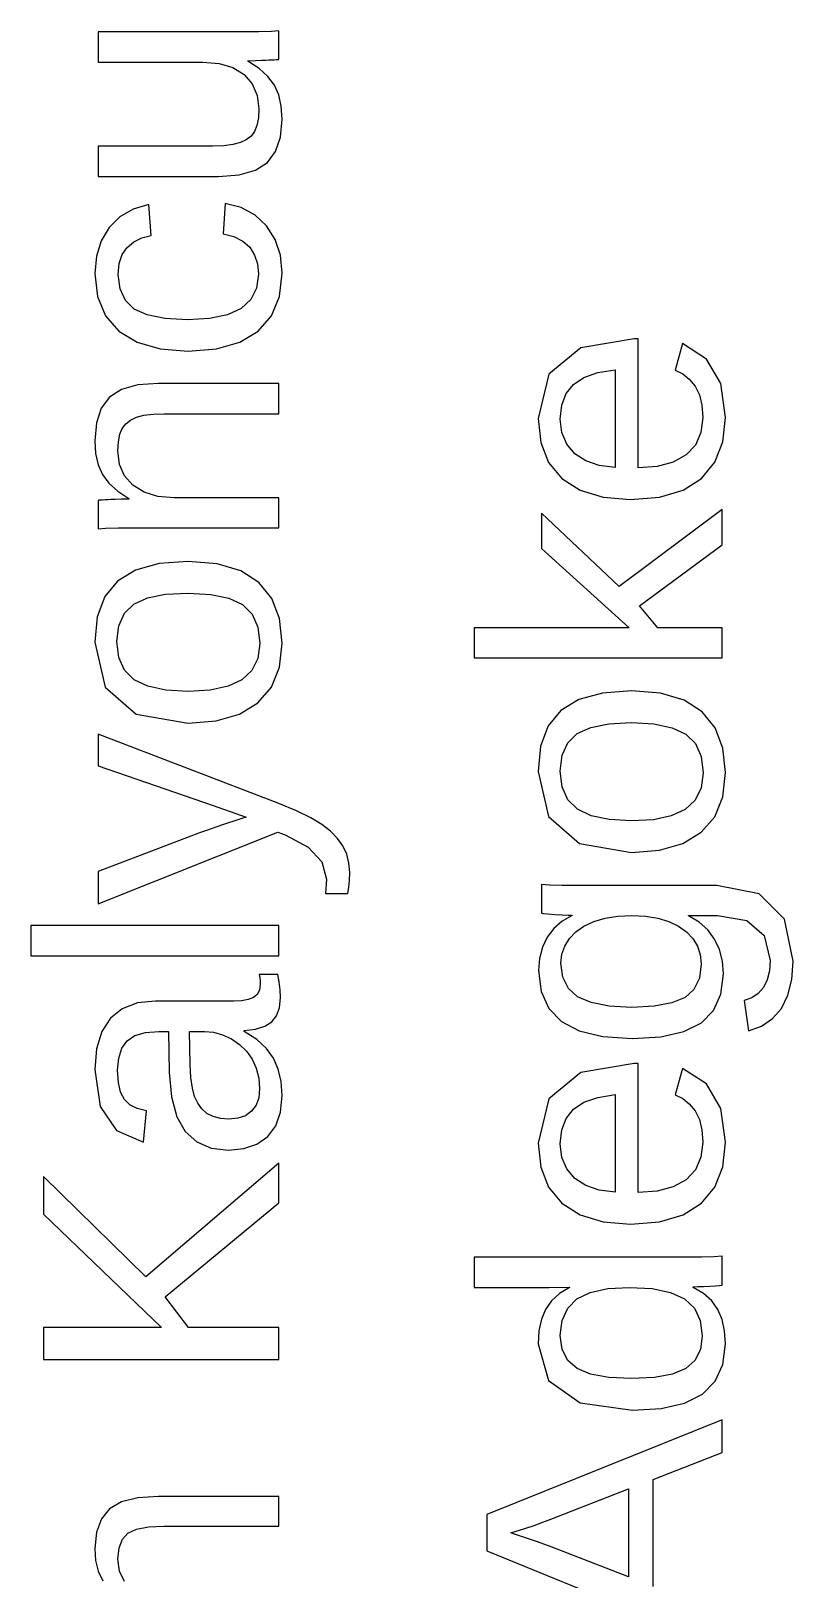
# Model space of a CAD drawing. Header units: metres. Extents: x -108.8 to -18, y -35.5 to 35.7.
# Drawn here: x -58.13 to -39.57, y -1.96 to 35.74 of the extents above; entities that cross this region are included whole.
import ezdxf

# ---------------------------------------------------------------- set-up
doc = ezdxf.new("R2010")
doc.units = ezdxf.units.M

msp = doc.modelspace()

# ---------------------------------------------------------------- linework, layer by layer
for p, q in [((-53.0361, 35.7146), (-56.4986, 35.7146)), ((-56.4986, 35.7146), (-56.4986, 34.9822)), ((-52.5899, 35.7173), (-53.0361, 35.7146)), ((-52.2766, 35.7254), (-52.5899, 35.7173)), ((-52.0963, 35.739), (-52.2766, 35.7254)), ((-52.0963, 35.0473), (-52.0963, 35.739)), ((-56.4986, 34.9822), (-53.9476, 34.9822)), ((-53.9476, 34.9822), (-53.5502, 34.9483)), ((-53.5502, 34.9483), (-53.2151, 34.8466)), ((-53.2151, 34.8466), (-52.9426, 34.6771)), ((-52.849, 35.0148), (-52.6575, 35.02)), ((-52.849, 35.0026), (-52.849, 35.0148)), ((-52.5748, 34.8256), (-52.849, 35.0026)), ((-52.6575, 35.02), (-52.5117, 35.0247)), ((-52.3598, 34.631), (-52.5748, 34.8256)), ((-52.5117, 35.0247), (-52.4116, 35.029)), ((-52.4116, 35.029), (-52.3372, 35.0328)), ((-52.3372, 35.0328), (-52.2687, 35.0362)), ((-52.2687, 35.0362), (-52.2061, 35.0392)), ((-52.2061, 35.0392), (-52.1541, 35.0419)), ((-52.1541, 35.0419), (-52.1175, 35.0446)), ((-52.1175, 35.0446), (-52.0963, 35.0473)), ((-52.9426, 34.6771), (-52.7414, 34.4488)), ((-52.7414, 34.4488), (-52.6207, 34.1707)), ((-52.2041, 34.4187), (-52.3598, 34.631)), ((-52.099, 34.1798), (-52.2041, 34.4187)), ((-52.6207, 34.1707), (-52.5805, 33.843)), ((-52.0359, 33.9051), (-52.099, 34.1798)), ((-52.5922, 33.621), (-52.6275, 33.4379)), ((-52.5805, 33.843), (-52.5922, 33.621)), ((-52.0549, 33.1551), (-52.0149, 33.5948)), ((-52.0149, 33.5948), (-52.0359, 33.9051)), ((-52.7717, 33.1802), (-52.8869, 33.0893)), ((-52.6862, 33.2937), (-52.7717, 33.1802)), ((-52.6275, 33.4379), (-52.6862, 33.2937)), ((-53.7075, 32.9356), (-56.4986, 32.9356)), ((-56.4986, 32.9356), (-56.4986, 32.1992)), ((-53.4389, 32.9451), (-53.7075, 32.9356)), ((-53.2138, 32.9736), (-53.4389, 32.9451)), ((-53.0321, 33.0211), (-53.2138, 32.9736)), ((-52.8869, 33.0893), (-53.0321, 33.0211)), ((-52.375, 32.5348), (-52.1749, 32.8018)), ((-52.1749, 32.8018), (-52.0549, 33.1551)), ((-52.6672, 32.3484), (-52.375, 32.5348)), ((-56.4986, 32.1992), (-53.565, 32.1992)), ((-53.565, 32.1992), (-53.0639, 32.2365)), ((-53.0639, 32.2365), (-52.6672, 32.3484)), ((-55.646, 31.3985), (-55.9674, 31.212)), ((-55.2658, 31.5113), (-55.646, 31.3985)), ((-55.2089, 30.7586), (-55.2658, 31.5113)), ((-53.4064, 31.5357), (-53.4552, 30.7952)), ((-53.0117, 31.4376), (-53.4064, 31.5357)), ((-52.674, 31.2572), (-53.0117, 31.4376)), ((-56.2301, 30.9518), (-56.4245, 30.6293)), ((-55.9674, 31.212), (-56.2301, 30.9518)), ((-52.3932, 30.9946), (-52.674, 31.2572)), ((-52.1831, 30.6636), (-52.3932, 30.9946)), ((-56.4245, 30.6293), (-56.5411, 30.2556)), ((-55.7907, 30.4697), (-55.6302, 30.6049)), ((-55.6302, 30.6049), (-55.4362, 30.7012)), ((-55.4362, 30.7012), (-55.2089, 30.7586)), ((-53.4552, 30.7952), (-53.1876, 30.7321)), ((-53.1876, 30.7321), (-52.9706, 30.6243)), ((-52.9706, 30.6243), (-52.8042, 30.4717)), ((-52.0569, 30.2784), (-52.1831, 30.6636)), ((-56.5411, 30.2556), (-56.58, 29.8309)), ((-55.9824, 30.0737), (-55.9105, 30.2934)), ((-55.9105, 30.2934), (-55.7907, 30.4697)), ((-52.8042, 30.4717), (-52.6867, 30.2825)), ((-52.6867, 30.2825), (-52.6161, 30.0648)), ((-52.0149, 29.839), (-52.0569, 30.2784)), ((-56.58, 29.8309), (-56.5151, 29.2703)), ((-56.0063, 29.8106), (-55.9824, 30.0737)), ((-55.9634, 29.4584), (-56.0063, 29.8106)), ((-52.5926, 29.8187), (-52.6396, 29.4783)), ((-52.6161, 30.0648), (-52.5926, 29.8187)), ((-52.0798, 29.2719), (-52.0149, 29.839)), ((-55.8345, 29.1776), (-55.9634, 29.4584)), ((-52.6396, 29.4783), (-52.7807, 29.2002)), ((-56.5151, 29.2703), (-56.3205, 28.8038)), ((-55.6197, 28.9683), (-55.8345, 29.1776)), ((-52.7807, 29.2002), (-53.0157, 28.9845)), ((-52.2744, 28.8019), (-52.0798, 29.2719)), ((-56.3205, 28.8038), (-55.9961, 28.4312)), ((-55.3033, 28.8236), (-55.6197, 28.9683)), ((-54.8693, 28.7368), (-55.3033, 28.8236)), ((-54.3178, 28.7079), (-54.8693, 28.7368)), ((-53.7825, 28.7386), (-54.3178, 28.7079)), ((-53.3485, 28.8308), (-53.7825, 28.7386)), ((-53.0157, 28.9845), (-53.3485, 28.8308)), ((-52.5988, 28.4292), (-52.2744, 28.8019)), ((-55.9961, 28.4312), (-55.5483, 28.16)), ((-53.0474, 28.1591), (-52.5988, 28.4292)), ((-55.5483, 28.16), (-54.9835, 27.9973)), ((-54.9835, 27.9973), (-54.3015, 27.943)), ((-54.3015, 27.943), (-53.615, 27.997)), ((-53.615, 27.997), (-53.0474, 28.1591)), ((-44.7402, 28.0274), (-45.52, 27.3804)), ((-43.4405, 28.243), (-44.7402, 28.0274)), ((-43.3428, 28.243), (-43.4405, 28.243)), ((-43.3428, 25.1019), (-43.3428, 28.243)), ((-42.2565, 28.125), (-42.4395, 27.4821)), ((-41.6778, 27.7502), (-42.2565, 28.125)), ((-41.3306, 27.1521), (-41.6778, 27.7502)), ((-55.0298, 27.1562), (-55.531, 27.1189)), ((-52.0963, 27.1562), (-55.0298, 27.1562)), ((-52.0963, 26.4198), (-52.0963, 27.1562)), ((-45.52, 27.3804), (-45.78, 26.3022)), ((-44.9194, 27.1322), (-44.6647, 27.3017)), ((-44.6647, 27.3017), (-44.3263, 27.4197)), ((-44.3263, 27.4197), (-43.9043, 27.4862)), ((-43.9043, 27.4862), (-43.9043, 25.11)), ((-42.4395, 27.4821), (-42.2556, 27.3937)), ((-42.2556, 27.3937), (-42.0942, 27.2642)), ((-42.0942, 27.2642), (-41.9554, 27.0935)), ((-41.2149, 26.3307), (-41.3306, 27.1521)), ((-56.2199, 26.8205), (-56.42, 26.5536)), ((-55.9277, 27.007), (-56.2199, 26.8205)), ((-55.531, 27.1189), (-55.9277, 27.007)), ((-45.2034, 26.6277), (-45.0969, 26.9084)), ((-45.0969, 26.9084), (-44.9194, 27.1322)), ((-41.9554, 27.0935), (-41.8491, 26.8813)), ((-41.8491, 26.8813), (-41.7854, 26.627)), ((-56.42, 26.5536), (-56.54, 26.2003)), ((-55.3811, 26.3818), (-55.1559, 26.4103)), ((-55.1559, 26.4103), (-54.8874, 26.4198)), ((-54.8874, 26.4198), (-52.0963, 26.4198)), ((-45.2388, 26.29), (-45.2034, 26.6277)), ((-41.7854, 26.627), (-41.7641, 26.3307)), ((-56.54, 26.2003), (-56.58, 25.7607)), ((-55.9674, 25.9175), (-55.9086, 26.0617)), ((-55.9086, 26.0617), (-55.8232, 26.1752)), ((-55.8232, 26.1752), (-55.7079, 26.266)), ((-55.7079, 26.266), (-55.5628, 26.3343)), ((-55.5628, 26.3343), (-55.3811, 26.3818)), ((-45.78, 26.3022), (-45.7153, 25.7188)), ((-45.1993, 25.9593), (-45.2388, 26.29)), ((-41.7641, 26.3307), (-41.8098, 25.9613)), ((-41.2795, 25.7314), (-41.2149, 26.3307)), ((-56.58, 25.7607), (-56.559, 25.4503)), ((-56.0144, 25.5124), (-56.0027, 25.7344)), ((-56.0027, 25.7344), (-55.9674, 25.9175)), ((-45.7153, 25.7188), (-45.5214, 25.2326)), ((-45.0806, 25.6778), (-45.1993, 25.9593)), ((-44.8828, 25.4457), (-45.0806, 25.6778)), ((-41.9468, 25.6561), (-42.1751, 25.4151)), ((-41.8098, 25.9613), (-41.9468, 25.6561)), ((-41.4735, 25.2357), (-41.2795, 25.7314)), ((-56.559, 25.4503), (-56.4959, 25.1756)), ((-55.9742, 25.1847), (-56.0144, 25.5124)), ((-44.6159, 25.2701), (-44.8828, 25.4457)), ((-44.2897, 25.1582), (-44.6159, 25.2701)), ((-42.1751, 25.4151), (-42.4875, 25.2411)), ((-56.4959, 25.1756), (-56.3908, 24.9367)), ((-56.3908, 24.9367), (-56.2351, 24.7244)), ((-55.8535, 24.9067), (-55.9742, 25.1847)), ((-55.6523, 24.6784), (-55.8535, 24.9067)), ((-45.5214, 25.2326), (-45.1982, 24.8435)), ((-43.9043, 25.11), (-44.2897, 25.1582)), ((-42.8768, 25.1367), (-43.3428, 25.1019)), ((-42.4875, 25.2411), (-42.8768, 25.1367)), ((-41.7967, 24.8435), (-41.4735, 25.2357)), ((-56.2351, 24.7244), (-56.0201, 24.5298)), ((-56.0201, 24.5298), (-55.7459, 24.3529)), ((-55.3797, 24.5088), (-55.6523, 24.6784)), ((-55.0447, 24.4071), (-55.3797, 24.5088)), ((-45.1982, 24.8435), (-44.7538, 24.5599)), ((-44.7538, 24.5599), (-44.1964, 24.3897)), ((-42.8238, 24.3897), (-42.2474, 24.5599)), ((-42.2474, 24.5599), (-41.7967, 24.8435)), ((-56.4774, 24.3108), (-56.4986, 24.3081)), ((-56.4986, 24.3081), (-56.4986, 23.6164)), ((-56.4408, 24.3135), (-56.4774, 24.3108)), ((-56.3888, 24.3162), (-56.4408, 24.3135)), ((-56.3261, 24.3192), (-56.3888, 24.3162)), ((-56.2576, 24.3226), (-56.3261, 24.3192)), ((-56.1833, 24.3264), (-56.2576, 24.3226)), ((-56.0831, 24.3307), (-56.1833, 24.3264)), ((-55.9374, 24.3354), (-56.0831, 24.3307)), ((-55.7459, 24.3406), (-55.9374, 24.3354)), ((-55.7459, 24.3529), (-55.7459, 24.3406)), ((-54.6473, 24.3732), (-55.0447, 24.4071)), ((-52.0963, 24.3732), (-54.6473, 24.3732)), ((-52.0963, 23.6408), (-52.0963, 24.3732)), ((-44.1964, 24.3897), (-43.5259, 24.3329)), ((-43.5259, 24.3329), (-42.8238, 24.3897)), ((-43.8066, 22.2087), (-45.6986, 23.9949)), ((-45.6986, 23.9949), (-45.6986, 23.1364)), ((-41.2962, 24.0885), (-43.8066, 22.2087)), ((-41.2962, 23.23), (-41.2962, 24.0885)), ((-56.4986, 23.6164), (-56.3182, 23.63)), ((-56.3182, 23.63), (-56.0049, 23.6381)), ((-56.0049, 23.6381), (-55.5587, 23.6408)), ((-55.5587, 23.6408), (-52.0963, 23.6408)), ((-45.6986, 23.1364), (-43.5626, 21.2037)), ((-43.3062, 21.7408), (-41.2962, 23.23)), ((-55.0119, 22.7686), (-55.5863, 22.6099)), ((-54.3015, 22.8215), (-55.0119, 22.7686)), ((-53.5967, 22.765), (-54.3015, 22.8215)), ((-53.023, 22.5955), (-53.5967, 22.765)), ((-56.0246, 22.3454), (-56.3331, 21.9688)), ((-55.5863, 22.6099), (-56.0246, 22.3454)), ((-52.5805, 22.3129), (-53.023, 22.5955)), ((-52.2663, 21.9227), (-52.5805, 22.3129)), ((-56.3331, 21.9688), (-56.5183, 21.4738)), ((-55.6259, 21.7819), (-55.2952, 21.9322)), ((-55.2952, 21.9322), (-54.8537, 22.0224)), ((-54.8537, 22.0224), (-54.3015, 22.0525)), ((-54.3015, 22.0525), (-53.7549, 22.0211)), ((-53.7549, 22.0211), (-53.3142, 21.9268)), ((-53.3142, 21.9268), (-52.9792, 21.7697)), ((-52.0777, 21.4304), (-52.2663, 21.9227)), ((-55.993, 21.2575), (-55.8553, 21.5606)), ((-55.8553, 21.5606), (-55.6259, 21.7819)), ((-52.9792, 21.7697), (-52.7441, 21.5394)), ((-52.7441, 21.5394), (-52.603, 21.2254)), ((-42.8627, 21.2037), (-43.3062, 21.7408)), ((-56.5183, 21.4738), (-56.58, 20.8604)), ((-56.0388, 20.8725), (-55.993, 21.2575)), ((-52.603, 21.2254), (-52.556, 20.8278)), ((-52.0149, 20.8359), (-52.0777, 21.4304)), ((-43.5626, 21.2037), (-47.3343, 21.2037)), ((-47.3343, 21.2037), (-47.3343, 20.4714)), ((-41.2962, 21.2037), (-42.8627, 21.2037)), ((-41.2962, 20.4714), (-41.2962, 21.2037)), ((-56.58, 20.8604), (-56.3268, 19.7641)), ((-55.9921, 20.4835), (-56.0388, 20.8725)), ((-52.556, 20.8278), (-52.6046, 20.4595)), ((-52.0802, 20.2455), (-52.0149, 20.8359)), ((-55.8517, 20.1736), (-55.9921, 20.4835)), ((-52.6046, 20.4595), (-52.7504, 20.1632)), ((-47.3343, 20.4714), (-41.2962, 20.4714)), ((-55.6177, 19.9428), (-55.8517, 20.1736)), ((-52.7504, 20.1632), (-52.9934, 19.9388)), ((-52.2762, 19.76), (-52.0802, 20.2455)), ((-56.3268, 19.7641), (-55.5673, 19.1063)), ((-55.2843, 19.7835), (-55.6177, 19.9428)), ((-54.8456, 19.6879), (-55.2843, 19.7835)), ((-54.3015, 19.656), (-54.8456, 19.6879)), ((-53.7692, 19.6874), (-54.3015, 19.656)), ((-53.3332, 19.7816), (-53.7692, 19.6874)), ((-52.9934, 19.9388), (-53.3332, 19.7816)), ((-52.6028, 19.3793), (-52.2762, 19.76)), ((-44.2119, 19.6154), (-44.7863, 19.4567)), ((-43.5015, 19.6684), (-44.2119, 19.6154)), ((-42.7967, 19.6118), (-43.5015, 19.6684)), ((-42.223, 19.4423), (-42.7967, 19.6118)), ((-53.0529, 19.1058), (-52.6028, 19.3793)), ((-44.7863, 19.4567), (-45.2246, 19.1922)), ((-41.7805, 19.1597), (-42.223, 19.4423)), ((-55.5673, 19.1063), (-54.3015, 18.887)), ((-54.3015, 18.887), (-53.6191, 18.9417)), ((-53.6191, 18.9417), (-53.0529, 19.1058)), ((-45.2246, 19.1922), (-45.5331, 18.8157)), ((-44.4952, 18.7791), (-44.0537, 18.8693)), ((-44.0537, 18.8693), (-43.5015, 18.8993)), ((-43.5015, 18.8993), (-42.9549, 18.8679)), ((-42.9549, 18.8679), (-42.5142, 18.7737)), ((-41.4662, 18.7696), (-41.7805, 19.1597)), ((-52.0963, 16.9256), (-56.4986, 18.6182)), ((-56.4986, 18.6182), (-56.4986, 17.8451)), ((-45.5331, 18.8157), (-45.7183, 18.3206)), ((-45.0553, 18.4075), (-44.8259, 18.6287)), ((-44.8259, 18.6287), (-44.4952, 18.7791)), ((-42.5142, 18.7737), (-42.1792, 18.6165)), ((-42.1792, 18.6165), (-41.9441, 18.3862)), ((-41.2777, 18.2773), (-41.4662, 18.7696)), ((-45.7183, 18.3206), (-45.78, 17.7072)), ((-45.2388, 17.7194), (-45.1929, 18.1043)), ((-45.1929, 18.1043), (-45.0553, 18.4075)), ((-41.9441, 18.3862), (-41.803, 18.0722)), ((-41.2149, 17.6828), (-41.2777, 18.2773)), ((-56.4986, 17.8451), (-53.6953, 16.8808)), ((-45.192, 17.3304), (-45.2388, 17.7194)), ((-41.803, 18.0722), (-41.756, 17.6746)), ((-45.78, 17.7072), (-45.5268, 16.6109)), ((-41.756, 17.6746), (-41.8046, 17.3064)), ((-41.2802, 17.0924), (-41.2149, 17.6828)), ((-45.0517, 17.0205), (-45.192, 17.3304)), ((-44.8177, 16.7897), (-45.0517, 17.0205)), ((-41.9504, 17.0101), (-42.1934, 16.7856)), ((-41.8046, 17.3064), (-41.9504, 17.0101)), ((-41.4762, 16.6068), (-41.2802, 17.0924)), ((-53.6953, 16.8808), (-52.8937, 16.596)), ((-52.8937, 16.596), (-52.9733, 16.5721)), ((-51.667, 16.7479), (-52.0963, 16.9256)), ((-51.3177, 16.5784), (-51.667, 16.7479)), ((-45.5268, 16.6109), (-44.7673, 15.9531)), ((-44.4843, 16.6303), (-44.8177, 16.7897)), ((-44.0456, 16.5347), (-44.4843, 16.6303)), ((-42.5332, 16.6285), (-42.9692, 16.5342)), ((-42.1934, 16.7856), (-42.5332, 16.6285)), ((-41.8028, 16.2262), (-41.4762, 16.6068)), ((-56.4986, 14.4884), (-52.1166, 16.2339)), ((-54.0251, 16.2117), (-54.0655, 16.1973)), ((-53.9292, 16.2461), (-54.0251, 16.2117)), ((-53.8349, 16.2791), (-53.9292, 16.2461)), ((-53.658, 16.3401), (-53.8349, 16.2791)), ((-53.3983, 16.4292), (-53.658, 16.3401)), ((-53.1415, 16.5165), (-53.3983, 16.4292)), ((-52.9733, 16.5721), (-53.1415, 16.5165)), ((-52.1166, 16.2339), (-51.9416, 16.1647)), ((-51.0485, 16.417), (-51.3177, 16.5784)), ((-50.8388, 16.254), (-51.0485, 16.417)), ((-50.6679, 16.0797), (-50.8388, 16.254)), ((-43.5015, 16.5028), (-44.0456, 16.5347)), ((-42.9692, 16.5342), (-43.5015, 16.5028)), ((-42.2529, 15.9527), (-41.8028, 16.2262)), ((-54.0655, 16.1973), (-56.4986, 15.2696)), ((-51.9416, 16.1647), (-51.3833, 15.8672)), ((-51.3833, 15.8672), (-51.0483, 15.5065)), ((-50.5359, 15.8941), (-50.6679, 16.0797)), ((-50.4421, 15.6945), (-50.5359, 15.8941)), ((-44.7673, 15.9531), (-43.5015, 15.7338)), ((-42.8191, 15.7885), (-42.2529, 15.9527)), ((-51.0483, 15.5065), (-50.9366, 15.0824)), ((-50.3858, 15.4782), (-50.4421, 15.6945)), ((-50.3671, 15.2452), (-50.3858, 15.4782)), ((-43.5015, 15.7338), (-42.8191, 15.7885)), ((-56.4986, 15.2696), (-56.4986, 14.4884)), ((-50.9366, 15.0824), (-50.9393, 14.9613)), ((-50.372, 15.0553), (-50.3671, 15.2452)), ((-50.9475, 14.8473), (-50.9611, 14.7406)), ((-50.9611, 14.7406), (-50.4118, 14.7406)), ((-50.9393, 14.9613), (-50.9475, 14.8473)), ((-50.4118, 14.7406), (-50.3869, 14.8871)), ((-50.3869, 14.8871), (-50.372, 15.0553)), ((-45.4997, 14.9416), (-45.6986, 14.9552)), ((-45.6986, 14.9552), (-45.6986, 14.2594)), ((-45.1959, 14.9335), (-45.4997, 14.9416)), ((-44.7872, 14.9308), (-45.1959, 14.9335)), ((-41.4224, 14.9308), (-44.7872, 14.9308)), ((-40.3916, 14.726), (-41.4224, 14.9308)), ((-39.7732, 14.1116), (-40.3916, 14.726)), ((-52.0963, 13.9539), (-58.1343, 13.9539)), ((-58.1343, 13.9539), (-58.1343, 13.2215)), ((-52.0963, 13.2215), (-52.0963, 13.9539)), ((-45.6986, 14.2594), (-45.6493, 14.2486)), ((-45.6493, 14.2486), (-45.5395, 14.2377)), ((-45.5395, 14.2377), (-45.369, 14.2269)), ((-45.1889, 14.0603), (-45.3917, 13.8833)), ((-45.369, 14.2269), (-45.1882, 14.2179)), ((-44.9459, 14.2025), (-45.1889, 14.0603)), ((-45.1882, 14.2179), (-45.0472, 14.2125)), ((-45.0472, 14.2125), (-44.9459, 14.2106)), ((-44.9459, 14.2106), (-44.9459, 14.2025)), ((-44.6618, 13.945), (-44.4231, 14.056)), ((-44.4231, 14.056), (-44.1475, 14.1374)), ((-44.1475, 14.1374), (-43.839, 14.1862)), ((-43.839, 14.1862), (-43.4975, 14.2025)), ((-43.4975, 14.2025), (-43.1636, 14.1862)), ((-43.1636, 14.1862), (-42.8618, 14.1374)), ((-42.8618, 14.1374), (-42.5921, 14.056)), ((-42.5921, 14.056), (-42.3582, 13.9448)), ((-42.114, 14.1943), (-42.114, 14.2025)), ((-42.114, 14.2025), (-41.4061, 14.2025)), ((-41.8552, 14.0388), (-42.114, 14.1943)), ((-41.643, 13.8489), (-41.8552, 14.0388)), ((-41.4061, 14.2025), (-40.6941, 14.0809)), ((-40.6941, 14.0809), (-40.2669, 13.716)), ((-39.567, 13.0876), (-39.7732, 14.1116)), ((-45.5542, 13.6715), (-45.6729, 13.4285)), ((-45.3917, 13.8833), (-45.5542, 13.6715)), ((-45.1312, 13.4574), (-45.0171, 13.643)), ((-45.0171, 13.643), (-44.8598, 13.8073)), ((-44.8598, 13.8073), (-44.6618, 13.945)), ((-42.3582, 13.9448), (-42.1636, 13.8064)), ((-42.1636, 13.8064), (-42.0083, 13.6409)), ((-42.0083, 13.6409), (-41.8953, 13.4534)), ((-41.4773, 13.6247), (-41.643, 13.8489)), ((-41.3586, 13.3697), (-41.4773, 13.6247)), ((-40.2669, 13.716), (-40.1245, 13.108)), ((-58.1343, 13.2215), (-52.0963, 13.2215)), ((-45.6729, 13.4285), (-45.7441, 13.1579)), ((-45.2226, 13.0388), (-45.1997, 13.2561)), ((-45.1997, 13.2561), (-45.1312, 13.4574)), ((-41.8953, 13.4534), (-41.8275, 13.2486)), ((-41.8275, 13.2486), (-41.8049, 13.0266)), ((-41.2874, 13.0876), (-41.3586, 13.3697)), ((-45.7441, 13.1579), (-45.7678, 12.8598)), ((-45.7678, 12.8598), (-45.7061, 12.351)), ((-45.1774, 12.6984), (-45.2226, 13.0388)), ((-41.8049, 13.0266), (-41.8487, 12.6767)), ((-41.2637, 12.7785), (-41.2874, 13.0876)), ((-40.1428, 12.8541), (-40.1977, 12.6351)), ((-40.1245, 13.108), (-40.1428, 12.8541)), ((-39.5985, 12.6401), (-39.567, 13.0876)), ((-52.1207, 12.7683), (-52.5764, 12.7683)), ((-52.5764, 12.7683), (-52.5605, 12.682)), ((-52.5479, 12.5284), (-52.5662, 12.3855)), ((-52.5605, 12.682), (-52.551, 12.602)), ((-52.551, 12.602), (-52.5479, 12.5284)), ((-52.0845, 12.5826), (-52.1207, 12.7683)), ((-52.0628, 12.3941), (-52.0845, 12.5826)), ((-45.0417, 12.4258), (-45.1774, 12.6984)), ((-41.8487, 12.6767), (-41.9803, 12.4027)), ((-41.3233, 12.2863), (-41.2637, 12.7785)), ((-40.2893, 12.4509), (-40.4147, 12.3037)), ((-40.1977, 12.6351), (-40.2893, 12.4509)), ((-39.6927, 12.2576), (-39.5985, 12.6401)), ((-55.5413, 12.0708), (-55.9082, 11.9311)), ((-55.099, 12.1173), (-55.5413, 12.0708)), ((-53.203, 12.1173), (-55.099, 12.1173)), ((-53.0038, 12.1268), (-53.203, 12.1173)), ((-52.8404, 12.1553), (-53.0038, 12.1268)), ((-52.7126, 12.2028), (-52.8404, 12.1553)), ((-52.6211, 12.277), (-52.7126, 12.2028)), ((-52.5662, 12.3855), (-52.6211, 12.277)), ((-52.0793, 11.9562), (-52.0556, 12.2029)), ((-52.0556, 12.2029), (-52.0628, 12.3941)), ((-45.7061, 12.351), (-45.521, 11.9366)), ((-44.8157, 12.221), (-45.0417, 12.4258)), ((-44.4884, 12.0786), (-44.8157, 12.221)), ((-44.049, 11.9931), (-44.4884, 12.0786)), ((-42.5191, 12.0714), (-42.9518, 11.9913)), ((-42.1995, 12.2047), (-42.5191, 12.0714)), ((-41.9803, 12.4027), (-42.1995, 12.2047)), ((-41.5024, 11.8896), (-41.3233, 12.2863)), ((-40.5714, 12.1959), (-40.7592, 12.1275)), ((-40.7592, 12.1275), (-40.6534, 11.3909)), ((-40.4147, 12.3037), (-40.5714, 12.1959)), ((-39.8498, 11.9402), (-39.6927, 12.2576)), ((-56.1995, 11.6982), (-56.4109, 11.3732)), ((-55.9082, 11.9311), (-56.1995, 11.6982)), ((-52.2692, 11.6108), (-52.1505, 11.7589)), ((-52.1505, 11.7589), (-52.0793, 11.9562)), ((-45.521, 11.9366), (-45.2124, 11.6168)), ((-43.4975, 11.9647), (-44.049, 11.9931)), ((-42.9518, 11.9913), (-43.4975, 11.9647)), ((-41.8007, 11.5883), (-41.5024, 11.8896)), ((-40.3327, 11.5063), (-40.0648, 11.6893)), ((-40.0648, 11.6893), (-39.8498, 11.9402)), ((-56.4109, 11.3732), (-56.5377, 10.9569)), ((-55.6021, 11.2756), (-55.3458, 11.3516)), ((-55.3458, 11.3516), (-55.0217, 11.3769)), ((-55.0217, 11.3769), (-54.7816, 11.3769)), ((-54.7816, 11.3769), (-54.7653, 10.3881)), ((-54.2527, 10.5753), (-54.269, 11.3769)), ((-54.269, 11.3769), (-53.9069, 11.3769)), ((-53.9069, 11.3769), (-53.6838, 11.3568)), ((-53.6838, 11.3568), (-53.4647, 11.2964)), ((-52.9385, 11.4012), (-52.6616, 11.4354)), ((-52.9385, 11.3769), (-52.9385, 11.4012)), ((-52.6349, 11.1796), (-52.9385, 11.3769)), ((-52.6616, 11.4354), (-52.4385, 11.5052)), ((-52.4385, 11.5052), (-52.2692, 11.6108)), ((-45.2124, 11.6168), (-44.7741, 11.3896)), ((-44.7741, 11.3896), (-44.1997, 11.2533)), ((-42.7899, 11.2502), (-42.2271, 11.377)), ((-42.2271, 11.377), (-41.8007, 11.5883)), ((-40.6534, 11.3909), (-40.3327, 11.5063)), ((-56.5377, 10.9569), (-56.58, 10.4492)), ((-55.9968, 10.7295), (-55.9195, 10.9682)), ((-55.9195, 10.9682), (-55.7906, 11.149)), ((-55.7906, 11.149), (-55.6021, 11.2756)), ((-53.4647, 11.2964), (-53.2498, 11.1958)), ((-53.2498, 11.1958), (-53.052, 11.0604)), ((-53.052, 11.0604), (-52.8845, 10.8956)), ((-52.3969, 10.9619), (-52.6349, 11.1796)), ((-52.2244, 10.7238), (-52.3969, 10.9619)), ((-44.1997, 11.2533), (-43.4893, 11.2079)), ((-43.4893, 11.2079), (-42.7899, 11.2502)), ((-56.0226, 10.4329), (-55.9968, 10.7295)), ((-54.2373, 10.2586), (-54.2527, 10.5753)), ((-52.8845, 10.8956), (-52.7473, 10.7014)), ((-52.7473, 10.7014), (-52.6455, 10.4826)), ((-52.108, 10.4578), (-52.2244, 10.7238)), ((-43.4405, 10.5961), (-44.7402, 10.3804)), ((-43.3428, 10.5961), (-43.4405, 10.5961)), ((-43.3428, 7.45497), (-43.3428, 10.5961)), ((-56.58, 10.4492), (-56.448, 9.55133)), ((-56.004, 10.1345), (-56.0226, 10.4329)), ((-54.7653, 10.3881), (-54.7111, 9.78212)), ((-54.202, 9.99753), (-54.2373, 10.2586)), ((-52.6455, 10.4826), (-52.5845, 10.2439)), ((-52.5845, 10.2439), (-52.5641, 9.98537)), ((-52.0382, 10.156), (-52.108, 10.4578)), ((-44.7402, 10.3804), (-45.52, 9.73351)), ((-42.2565, 10.4781), (-42.4395, 9.83524)), ((-41.6778, 10.1033), (-42.2565, 10.4781)), ((-55.9484, 9.89584), (-56.004, 10.1345)), ((-55.8557, 9.71681), (-55.9484, 9.89584)), ((-54.1469, 9.79204), (-54.202, 9.99753)), ((-52.5641, 9.98537), (-52.5858, 9.76495)), ((-52.0538, 9.41299), (-52.0149, 9.81851)), ((-52.0149, 9.81851), (-52.0382, 10.156)), ((-44.3263, 9.7728), (-43.9043, 9.83925)), ((-43.9043, 9.83925), (-43.9043, 7.46313)), ((-42.4395, 9.83524), (-42.2556, 9.74683)), ((-41.3306, 9.50519), (-41.6778, 10.1033)), ((-56.448, 9.55133), (-56.052, 8.96274)), ((-55.7224, 9.58749), (-55.8557, 9.71681)), ((-55.5447, 9.49797), (-55.7224, 9.58749)), ((-55.3227, 9.44824), (-55.5447, 9.49797)), ((-55.3919, 8.68336), (-55.3227, 9.44824)), ((-54.7111, 9.78212), (-54.5809, 9.29863)), ((-54.07, 9.62819), (-54.1469, 9.79204)), ((-53.9697, 9.49188), (-54.07, 9.62819)), ((-53.8458, 9.38315), (-53.9697, 9.49188)), ((-52.7594, 9.43402), (-52.9077, 9.32666)), ((-52.6509, 9.58118), (-52.7594, 9.43402)), ((-52.5858, 9.76495), (-52.6509, 9.58118)), ((-45.52, 9.73351), (-45.78, 8.65527)), ((-45.0969, 9.26149), (-44.9194, 9.48526)), ((-44.9194, 9.48526), (-44.6647, 9.6548)), ((-44.6647, 9.6548), (-44.3263, 9.7728)), ((-42.2556, 9.74683), (-42.0942, 9.61729)), ((-42.0942, 9.61729), (-41.9554, 9.44661)), ((-41.9554, 9.44661), (-41.8491, 9.23439)), ((-41.2149, 8.68378), (-41.3306, 9.50519)), ((-54.5809, 9.29863), (-54.3747, 8.93764)), ((-53.6962, 9.30405), (-53.8458, 9.38315)), ((-53.5185, 9.25659), (-53.6962, 9.30405)), ((-53.3128, 9.24077), (-53.5185, 9.25659)), ((-53.0922, 9.26224), (-53.3128, 9.24077)), ((-52.9077, 9.32666), (-53.0922, 9.26224)), ((-52.3648, 8.82167), (-52.1704, 9.08072)), ((-52.1704, 9.08072), (-52.0538, 9.41299)), ((-45.2034, 8.98077), (-45.0969, 9.26149)), ((-41.8491, 9.23439), (-41.7854, 8.9801)), ((-56.052, 8.96274), (-55.3919, 8.68336)), ((-54.3747, 8.93764), (-54.0954, 8.68788)), ((-54.0954, 8.68788), (-53.7455, 8.53802)), ((-52.627, 8.63634), (-52.3648, 8.82167)), ((-45.2388, 8.6431), (-45.2034, 8.98077)), ((-41.7641, 8.68378), (-41.8098, 8.31439)), ((-41.7854, 8.9801), (-41.7641, 8.68378)), ((-41.2795, 8.08453), (-41.2149, 8.68378)), ((-53.7455, 8.53802), (-53.325, 8.48807)), ((-53.325, 8.48807), (-52.9471, 8.52513)), ((-52.9471, 8.52513), (-52.627, 8.63634)), ((-45.78, 8.65527), (-45.7153, 8.07187)), ((-45.1993, 8.31238), (-45.2388, 8.6431)), ((-45.0806, 8.03093), (-45.1993, 8.31238)), ((-41.8098, 8.31439), (-41.9468, 8.00922)), ((-52.0963, 8.17038), (-55.3391, 5.40366)), ((-52.0963, 7.20612), (-52.0963, 8.17038)), ((-45.7153, 8.07187), (-45.5214, 7.58565)), ((-44.8828, 7.79877), (-45.0806, 8.03093)), ((-41.9468, 8.00922), (-42.1751, 7.76823)), ((-41.4735, 7.58882), (-41.2795, 8.08453)), ((-55.3391, 5.40366), (-57.8291, 7.84488)), ((-57.8291, 7.84488), (-57.8291, 6.9294)), ((-45.5214, 7.58565), (-45.1982, 7.19661)), ((-44.6159, 7.62315), (-44.8828, 7.79877)), ((-44.2897, 7.51128), (-44.6159, 7.62315)), ((-42.4875, 7.59421), (-42.8768, 7.48978)), ((-42.1751, 7.76823), (-42.4875, 7.59421)), ((-41.7967, 7.19661), (-41.4735, 7.58882)), ((-54.863, 4.91537), (-52.0963, 7.20612)), ((-45.1982, 7.19661), (-44.7538, 6.91295)), ((-43.9043, 7.46313), (-44.2897, 7.51128)), ((-42.8768, 7.48978), (-43.3428, 7.45497)), ((-42.2474, 6.91295), (-41.7967, 7.19661)), ((-57.8291, 6.9294), (-54.9566, 4.16676)), ((-44.7538, 6.91295), (-44.1964, 6.74275)), ((-42.8238, 6.74275), (-42.2474, 6.91295)), ((-44.1964, 6.74275), (-43.5259, 6.68602)), ((-43.5259, 6.68602), (-42.8238, 6.74275)), ((-42.2036, 5.87886), (-47.3343, 5.87886)), ((-47.3343, 5.87886), (-47.3343, 5.1465)), ((-41.7972, 5.88158), (-42.2036, 5.87886)), ((-41.4947, 5.88971), (-41.7972, 5.88158)), ((-41.2962, 5.90327), (-41.4947, 5.88971)), ((-41.2962, 5.20343), (-41.2962, 5.90327)), ((-54.2934, 4.16676), (-54.863, 4.91537)), ((-47.3343, 5.1465), (-45.5074, 5.1465)), ((-45.5074, 5.1465), (-45.0151, 5.15466)), ((-45.2569, 4.99638), (-45.4509, 4.81735)), ((-45.0151, 5.1465), (-45.2569, 4.99638)), ((-45.0151, 5.15466), (-45.0151, 5.1465)), ((-44.832, 4.86575), (-44.5087, 5.02173)), ((-44.5087, 5.02173), (-44.0815, 5.11531)), ((-44.0815, 5.11531), (-43.5503, 5.1465)), ((-43.5503, 5.1465), (-42.9984, 5.11531)), ((-42.9984, 5.11531), (-42.5521, 5.02173)), ((-42.5521, 5.02173), (-42.2117, 4.86575)), ((-42.0042, 5.16275), (-41.883, 5.16434)), ((-42.0042, 5.1465), (-42.0042, 5.16275)), ((-41.7488, 4.99617), (-42.0042, 5.1465)), ((-41.883, 5.16434), (-41.7474, 5.16908)), ((-41.5467, 4.81644), (-41.7488, 4.99617)), ((-41.7474, 5.16908), (-41.5973, 5.17697)), ((-41.5973, 5.17697), (-41.459, 5.18626)), ((-41.459, 5.18626), (-41.3586, 5.19508)), ((-41.3586, 5.19508), (-41.2962, 5.20343)), ((-45.5969, 4.60938), (-45.6986, 4.36844)), ((-45.4509, 4.81735), (-45.5969, 4.60938)), ((-45.1936, 4.34314), (-45.058, 4.64153)), ((-45.058, 4.64153), (-44.832, 4.86575)), ((-42.2117, 4.86575), (-41.9721, 4.64062)), ((-41.9721, 4.64062), (-41.8284, 4.33954)), ((-41.3979, 4.60733), (-41.5467, 4.81644)), ((-41.2962, 4.36572), (-41.3979, 4.60733)), ((-54.9566, 4.16676), (-57.8291, 4.16676)), ((-57.8291, 4.16676), (-57.8291, 3.38963)), ((-52.0963, 4.16676), (-54.2934, 4.16676)), ((-52.0963, 3.38963), (-52.0963, 4.16676)), ((-45.6986, 4.36844), (-45.7596, 4.09042)), ((-45.2388, 3.97061), (-45.1936, 4.34314)), ((-41.8284, 4.33954), (-41.7805, 3.96252)), ((-41.2352, 4.08838), (-41.2962, 4.36572)), ((-45.7596, 4.09042), (-45.78, 3.77531)), ((-45.78, 3.77531), (-45.5241, 2.87569)), ((-45.1934, 3.63586), (-45.2388, 3.97061)), ((-41.7805, 3.96252), (-41.8248, 3.63022)), ((-41.2773, 3.26833), (-41.2149, 3.77531)), ((-41.2149, 3.77531), (-41.2352, 4.08838)), ((-45.0571, 3.36937), (-45.1934, 3.63586)), ((-41.8248, 3.63022), (-41.9577, 3.36574)), ((-57.8291, 3.38963), (-52.0963, 3.38963)), ((-44.8299, 3.17111), (-45.0571, 3.36937)), ((-44.5006, 3.03435), (-44.8299, 3.17111)), ((-44.0578, 2.95229), (-44.5006, 3.03435)), ((-42.5033, 3.03345), (-42.9441, 2.95206)), ((-42.1792, 3.16908), (-42.5033, 3.03345)), ((-41.9577, 3.36574), (-42.1792, 3.16908)), ((-41.4644, 2.85942), (-41.2773, 3.26833)), ((-45.5241, 2.87569), (-44.7565, 2.33591)), ((-43.5015, 2.92494), (-44.0578, 2.95229)), ((-42.9441, 2.95206), (-43.5015, 2.92494)), ((-41.7764, 2.54861), (-41.4644, 2.85942)), ((-44.7565, 2.33591), (-43.4771, 2.15598)), ((-42.7818, 2.1996), (-42.2149, 2.33049)), ((-42.2149, 2.33049), (-41.7764, 2.54861)), ((-41.2962, 1.91971), (-47.0291, -0.383194)), ((-43.4771, 2.15598), (-42.7818, 2.1996)), ((-41.2962, 1.12627), (-41.2962, 1.91971)), ((-42.9726, 0.471191), (-41.2962, 1.12627)), ((-42.9726, -2.1409), (-42.9726, 0.471191)), ((-55.5289, 0.024277), (-55.9249, -0.076752)), ((-55.0298, 0.057953), (-55.5289, 0.024277)), ((-52.0963, 0.057953), (-55.0298, 0.057953)), ((-52.0963, -0.666229), (-52.0963, 0.057953)), ((-45.4708, -0.497131), (-43.5788, 0.239288)), ((-43.5788, 0.239288), (-43.5788, -1.90492)), ((-56.2179, -0.245148), (-56.4191, -0.487686)), ((-55.9249, -0.076752), (-56.2179, -0.245148)), ((-56.4191, -0.487686), (-56.5397, -0.811142)), ((-55.7703, -0.841187), (-55.5637, -0.743988)), ((-55.5637, -0.743988), (-55.2694, -0.685669)), ((-55.2694, -0.685669), (-54.8874, -0.666229)), ((-54.8874, -0.666229), (-52.0963, -0.666229)), ((-47.0291, -0.383194), (-47.0291, -1.26616)), ((-46.4432, -0.834808), (-46.1055, -0.72496)), ((-46.1055, -0.72496), (-45.8777, -0.649033)), ((-45.8777, -0.649033), (-45.6661, -0.57309)), ((-45.6661, -0.57309), (-45.4708, -0.497131)), ((-56.5397, -0.811142), (-56.58, -1.21553)), ((-55.9873, -1.19923), (-55.9059, -0.989014)), ((-55.9059, -0.989014), (-55.7703, -0.841187)), ((-46.3293, -0.871475), (-46.4432, -0.834808)), ((-46.0829, -0.950134), (-46.3293, -0.871475)), ((-45.794, -1.05049), (-46.0829, -0.950134)), ((-45.4626, -1.17256), (-45.794, -1.05049)), ((-56.58, -1.21553), (-56.5583, -1.5069)), ((-56.5583, -1.5069), (-56.4932, -1.76797)), ((-56.0144, -1.47185), (-55.9873, -1.19923)), ((-55.9749, -1.76819), (-56.0144, -1.47185)), ((-47.0291, -1.26616), (-41.2962, -3.60568)), ((-43.5788, -1.90492), (-45.4626, -1.17256)), ((-56.4932, -1.76797), (-56.3847, -1.99876)), ((-55.8562, -2.01707), (-55.9749, -1.76819))]:
    msp.add_line(p, q)

doc.saveas('drawing.dxf')
